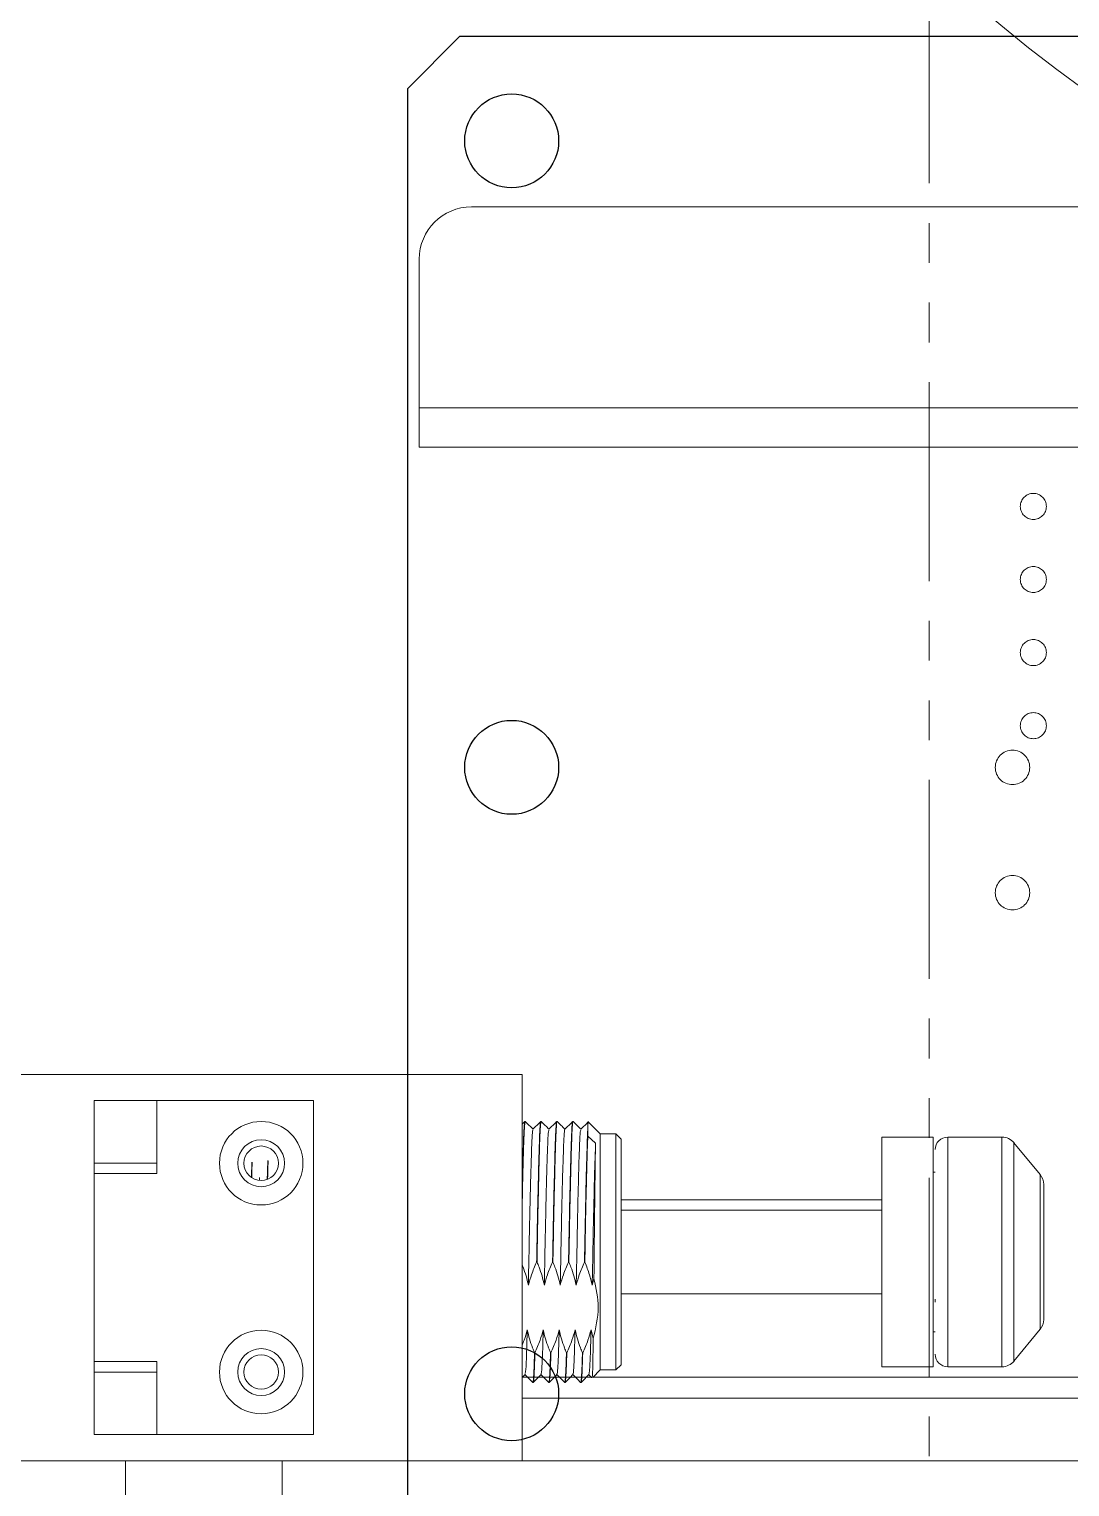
# Model space of a CAD drawing. Extents: x 500 to 100500, y -14500 to 21140.
# Drawn here: x 6310.2 to 6410, y -6456.9 to -6317.3 of the extents above; entities that cross this region are included whole.
import ezdxf

# ---------------------------------------------------------------- set-up
doc = ezdxf.new("R2010")
doc.units = 0
doc.linetypes.add('PHANTOM', pattern=[12.7, 6.35, -1.27, 1.27, -1.27, 1.27, -1.27])
doc.linetypes.add('SLD-Solid', pattern=[0])
doc.layers.get('0').update_dxf_attribs({"linetype": 'CONTINUOUS'})
doc.layers.add('D', color=7, linetype='CONTINUOUS')
doc.layers.add('MODEL', color=7, linetype='SLD-Solid', lineweight=15)

# ---------------------------------------------------------------- blocks, each defined once
blk = doc.blocks.new('KASDADS')
at = {"layer": 'MODEL', "color": 4}
for p, q in [((-52962.52, -66286.79, 21.36), (-53513.87, -66286.79, 21.36)), ((-53518.87, -66291.79, 21.36), (-53518.87, -66306.05, 21.36)), ((-53518.87, -66306.05, 21.36), (-53518.87, -66309.79, 21.36)), ((-52962.52, -66306.05, 21.36), (-53518.87, -66306.05, 21.36)), ((-53430.16, -66309.79, 21.36), (-53518.87, -66309.79, 21.36)), ((-53509.02, -66369.89, 21.36), (-53559.02, -66369.89, 21.36)), ((-53509.02, -66369.89, 21.36), (-53509.02, -66406.89, 21.36)), ((-53550.02, -66372.39, 21.36), (-53544.02, -66372.39, 21.36)), ((-53550.02, -66372.39, 21.36), (-53550.02, -66378.39, 21.36)), ((-53544.02, -66372.39, 21.36), (-53544.02, -66378.39, 21.36)), ((-53529.02, -66372.39, 21.36), (-53544.02, -66372.39, 21.36)), ((-53529.02, -66372.39, 21.36), (-53529.02, -66404.39, 21.36)), ((-53508.75, -66374.39, 21.36), (-53509.02, -66374.66, 21.36)), ((-53508.71, -66374.39, 21.36), (-53508.75, -66374.39, 21.36)), ((-53507.18, -66374.39, 21.36), (-53507.22, -66374.39, 21.36)), ((-53505.66, -66374.39, 21.36), (-53505.69, -66374.39, 21.36)), ((-53504.13, -66374.39, 21.36), (-53504.16, -66374.39, 21.36)), ((-53502.72, -66375.08, 21.36), (-53502.72, -66375.8, 21.36)), ((-53501.52, -66375.59, 21.36), (-53502.67, -66374.44, 21.36)), ((-53501.97, -66376.47, 21.36), (-53502.72, -66375.8, 21.36)), ((-53500.02, -66375.59, 21.36), (-53501.52, -66375.59, 21.36)), ((-53501.52, -66392.11, 21.36), (-53501.52, -66375.59, 21.36)), ((-53499.52, -66376.09, 21.36), (-53500.02, -66375.59, 21.36)), ((-53500.02, -66392.11, 21.36), (-53500.02, -66375.59, 21.36)), ((-53499.52, -66391.88, 21.36), (-53499.52, -66376.09, 21.36)), ((-53469.62, -66375.89, 21.36), (-53474.52, -66375.89, 21.36)), ((-53474.52, -66375.89, 21.36), (-53474.52, -66391.97, 21.36)), ((-53469.62, -66391.97, 21.36), (-53469.62, -66375.89, 21.36)), ((-53463.02, -66375.89, 21.36), (-53468.22, -66375.89, 21.36)), ((-53468.22, -66391.97, 21.36), (-53468.22, -66375.89, 21.36)), ((-53463.02, -66391.97, 21.36), (-53463.02, -66375.89, 21.36)), ((-53459.36, -66379.47, 21.36), (-53461.87, -66376.43, 21.36)), ((-53461.87, -66391.72, 21.36), (-53461.87, -66376.43, 21.36)), ((-53534.96, -66379.71, 21.36), (-53534.92, -66378.29, 21.36)), ((-53550.02, -66378.39, 21.36), (-53544.02, -66378.39, 21.36)), ((-53550.02, -66379.39, 21.36), (-53550.02, -66378.39, 21.36)), ((-53544.02, -66379.39, 21.36), (-53550.02, -66379.39, 21.36)), ((-53550.02, -66397.39, 21.36), (-53550.02, -66379.39, 21.36)), ((-53544.02, -66378.39, 21.36), (-53544.02, -66379.39, 21.36)), ((-53469.42, -66379.24, 21.36), (-53469.62, -66379.24, 21.36)), ((-53459.36, -66390.32, 21.36), (-53459.36, -66379.47, 21.36)), ((-53534.17, -66380, 21.36), (-53534.17, -66379.77, 21.36)), ((-53499.52, -66381.89, 21.36), (-53474.52, -66381.89, 21.36)), ((-53474.52, -66382.89, 21.36), (-53499.52, -66382.89, 21.36)), ((-53507.58, -66387.86, 21.36), (-53507.62, -66387.86, 21.36)), ((-53506.06, -66387.86, 21.36), (-53506.09, -66387.86, 21.36)), ((-53504.53, -66387.86, 21.36), (-53504.56, -66387.86, 21.36)), ((-53503, -66387.86, 21.36), (-53503.03, -66387.86, 21.36)), ((-53502.13, -66389.46, 21.36), (-53502.3, -66390.06, 21.36)), ((-53459.36, -66394.3, 21.36), (-53459.36, -66390.32, 21.36)), ((-53501.52, -66398.19, 21.36), (-53501.52, -66392.11, 21.36)), ((-53500.02, -66398.19, 21.36), (-53500.02, -66392.11, 21.36)), ((-53499.52, -66390.89, 21.36), (-53474.52, -66390.89, 21.36)), ((-53499.52, -66397.69, 21.36), (-53499.52, -66391.88, 21.36)), ((-53474.52, -66391.97, 21.36), (-53474.52, -66397.89, 21.36)), ((-53469.62, -66397.89, 21.36), (-53469.62, -66391.97, 21.36)), ((-53469.42, -66391.42, 21.36), (-53469.42, -66391.69, 21.36)), ((-53468.22, -66397.89, 21.36), (-53468.22, -66391.97, 21.36)), ((-53463.02, -66397.89, 21.36), (-53463.02, -66391.97, 21.36)), ((-53461.87, -66397.34, 21.36), (-53461.87, -66391.72, 21.36)), ((-53502.2, -66395.18, 21.36), (-53502.4, -66394.36, 21.36)), ((-53469.62, -66394.54, 21.36), (-53469.42, -66394.54, 21.36)), ((-53461.87, -66397.34, 21.36), (-53459.36, -66394.3, 21.36)), ((-53550.02, -66397.39, 21.36), (-53544.02, -66397.39, 21.36)), ((-53550.02, -66398.39, 21.36), (-53550.02, -66397.39, 21.36)), ((-53544.02, -66397.39, 21.36), (-53544.02, -66398.39, 21.36)), ((-53507.82, -66396.55, 21.36), (-53507.78, -66396.55, 21.36)), ((-53506.29, -66396.55, 21.36), (-53506.25, -66396.55, 21.36)), ((-53504.76, -66396.55, 21.36), (-53504.73, -66396.55, 21.36)), ((-53503.23, -66396.55, 21.36), (-53503.2, -66396.55, 21.36)), ((-53500.02, -66398.19, 21.36), (-53499.52, -66397.69, 21.36)), ((-53550.02, -66398.39, 21.36), (-53550.02, -66404.39, 21.36)), ((-53550.02, -66398.39, 21.36), (-53544.02, -66398.39, 21.36)), ((-53544.02, -66398.39, 21.36), (-53544.02, -66404.39, 21.36)), ((-53509.02, -66398.93, 21.36), (-53508.72, -66398.64, 21.36)), ((-53357.8, -66398.89, 21.36), (-53509.02, -66398.89, 21.36)), ((-53508.49, -66398.89, 21.36), (-53508.97, -66398.89, 21.36)), ((-53506.96, -66398.89, 21.36), (-53507.45, -66398.89, 21.36)), ((-53505.43, -66398.89, 21.36), (-53505.92, -66398.89, 21.36)), ((-53503.9, -66398.89, 21.36), (-53504.39, -66398.89, 21.36)), ((-53502.3, -66398.89, 21.36), (-53502.86, -66398.89, 21.36)), ((-53502.24, -66398.92, 21.36), (-53501.52, -66398.19, 21.36)), ((-53501.52, -66398.19, 21.36), (-53500.02, -66398.19, 21.36)), ((-53474.52, -66397.89, 21.36), (-53469.62, -66397.89, 21.36)), ((-53468.22, -66397.89, 21.36), (-53463.02, -66397.89, 21.36)), ((-53507.98, -66399.39, 21.36), (-53507.95, -66399.39, 21.36)), ((-53506.45, -66399.39, 21.36), (-53506.42, -66399.39, 21.36)), ((-53504.93, -66399.39, 21.36), (-53504.89, -66399.39, 21.36)), ((-53503.4, -66399.39, 21.36), (-53503.36, -66399.39, 21.36)), ((-53509.02, -66400.89, 21.36), (-53360.3, -66400.89, 21.36)), ((-53550.02, -66404.39, 21.36), (-53544.02, -66404.39, 21.36)), ((-53529.02, -66404.39, 21.36), (-53544.02, -66404.39, 21.36)), ((-53547.02, -66406.89, 21.36), (-53621.52, -66406.89, 21.36)), ((-53547.02, -66406.89, 21.36), (-53547.02, -66556.89, 21.36)), ((-53532.02, -66406.89, 21.36), (-53547.02, -66406.89, 21.36)), ((-53532.02, -66406.89, 21.36), (-53532.02, -66411.89, 21.36)), ((-52957.52, -66406.89, 21.36), (-53532.02, -66406.89, 21.36))]:
    blk.add_line(p, q, dxfattribs=at)
for centre, radius in [((-53534.02, -66378.39, 21.36), 4), ((-53534.02, -66378.39, 21.36), 2.25), ((-53534.02, -66378.39, 21.36), 1.65), ((-53534.02, -66398.39, 21.36), 4), ((-53534.02, -66398.39, 21.36), 2.25), ((-53534.02, -66398.39, 21.36), 1.65)]:
    blk.add_circle(centre, radius, dxfattribs=at)
for centre, radius, start, end in [((-53358.87, -66142.79, 21.36), 164, 90, 241.4079), ((-53513.87, -66291.79, 21.36), 5, 90, 180), ((-53468.22, -66377.09, 21.36), 1.2, 90, 180), ((-53463.02, -66377.39, 21.36), 1.5, 39.5226, 90), ((-53460.52, -66380.43, 21.36), 1.5, 0, 39.5226), ((-53460.52, -66393.35, 21.36), 1.5, 320.4774, 0), ((-53468.22, -66396.69, 21.36), 1.2, 180, 270), ((-53463.02, -66396.39, 21.36), 1.5, 270, 320.4774)]:
    blk.add_arc(centre, radius, start, end, dxfattribs=at)
for points, knots in [([(-53508.71, -66374.39, 21.36), (-53508.71, -66374.39, 21.36), (-53508.73, -66374.33, 21.36), (-53508.75, -66374.54, 21.36), (-53508.8, -66375.04, 21.36), (-53508.84, -66375.91, 21.36), (-53508.87, -66377.1, 21.36), (-53508.92, -66378.55, 21.36), (-53508.96, -66380.26, 21.36), (-53508.99, -66381.71, 21.36), (-53509.01, -66382.62, 21.36), (-53509.02, -66382.85, 21.36)], [0, 0, 0, 0, 0.000419, 0.138369, 0.272438, 0.410395, 0.544456, 0.682404, 0.816464, 0.954412, 1, 1, 1, 1]), ([(-53509.02, -66381.29, 21.36), (-53509, -66380.76, 21.36), (-53508.98, -66379.6, 21.36), (-53508.94, -66378.06, 21.36), (-53508.89, -66376.68, 21.36), (-53508.86, -66375.6, 21.36), (-53508.82, -66374.84, 21.36), (-53508.78, -66374.44, 21.36), (-53508.76, -66374.44, 21.36), (-53508.75, -66374.43, 21.36)], [0, 0, 0, 0, 0.13303, 0.29059, 0.443717, 0.601285, 0.754403, 0.91196, 1, 1, 1, 1]), ([(-53507.97, -66375.13, 21.36), (-53508.09, -66375.01, 21.36), (-53508.34, -66374.76, 21.36), (-53508.58, -66374.52, 21.36), (-53508.71, -66374.39, 21.36)], [0, 0, 0, 0, 0.496262, 1, 1, 1, 1]), ([(-53508.41, -66390.06, 21.36), (-53508.39, -66388.86, 21.36), (-53508.34, -66386.41, 21.36), (-53508.26, -66382.6, 21.36), (-53508.18, -66379.47, 21.36), (-53508.11, -66377.24, 21.36), (-53508.06, -66375.88, 21.36), (-53508.01, -66375.18, 21.36), (-53507.98, -66375.22, 21.36), (-53507.97, -66375.23, 21.36)], [0, 0, 0, 0, 0.16885, 0.348009, 0.533264, 0.670373, 0.802646, 0.938992, 1, 1, 1, 1]), ([(-53507.22, -66374.39, 21.36), (-53507.35, -66374.52, 21.36), (-53507.6, -66374.76, 21.36), (-53507.85, -66375.01, 21.36), (-53507.97, -66375.14, 21.36)], [0, 0, 0, 0, 0.5, 1, 1, 1, 1]), ([(-53507.62, -66387.86, 21.36), (-53507.6, -66387.09, 21.36), (-53507.58, -66385.63, 21.36), (-53507.54, -66383.49, 21.36), (-53507.49, -66381.51, 21.36), (-53507.45, -66379.68, 21.36), (-53507.41, -66378.06, 21.36), (-53507.37, -66376.68, 21.36), (-53507.33, -66375.6, 21.36), (-53507.29, -66374.84, 21.36), (-53507.25, -66374.44, 21.36), (-53507.23, -66374.44, 21.36), (-53507.22, -66374.43, 21.36)], [0, 0, 0, 0, 0.113076, 0.215124, 0.320132, 0.422183, 0.527193, 0.62925, 0.734265, 0.836315, 0.941323, 1, 1, 1, 1]), ([(-53507.18, -66374.41, 21.36), (-53507.18, -66374.4, 21.36), (-53507.2, -66374.33, 21.36), (-53507.23, -66374.53, 21.36), (-53507.27, -66375.04, 21.36), (-53507.31, -66375.91, 21.36), (-53507.35, -66377.1, 21.36), (-53507.39, -66378.55, 21.36), (-53507.43, -66380.26, 21.36), (-53507.47, -66382.13, 21.36), (-53507.52, -66384.16, 21.36), (-53507.55, -66386.09, 21.36), (-53507.57, -66387.33, 21.36), (-53507.58, -66387.86, 21.36)], [0, 0, 0, 0, 0.0126993, 0.1152061, 0.2148288, 0.3173411, 0.4169578, 0.5194629, 0.6190794, 0.7215851, 0.8212081, 0.9237208, 1, 1, 1, 1]), ([(-53506.44, -66375.13, 21.36), (-53506.56, -66375.01, 21.36), (-53506.81, -66374.76, 21.36), (-53507.05, -66374.52, 21.36), (-53507.18, -66374.39, 21.36)], [0, 0, 0, 0, 0.496262, 1, 1, 1, 1]), ([(-53506.88, -66390.06, 21.36), (-53506.86, -66388.8, 21.36), (-53506.81, -66386.3, 21.36), (-53506.74, -66382.78, 21.36), (-53506.67, -66379.92, 21.36), (-53506.6, -66377.76, 21.36), (-53506.55, -66376.2, 21.36), (-53506.49, -66375.29, 21.36), (-53506.46, -66375.24, 21.36), (-53506.44, -66375.21, 21.36)], [0, 0, 0, 0, 0.1770443, 0.3545744, 0.4937701, 0.6318949, 0.7649332, 0.8996132, 1, 1, 1, 1]), ([(-53505.7, -66374.39, 21.36), (-53505.82, -66374.52, 21.36), (-53506.07, -66374.76, 21.36), (-53506.32, -66375.01, 21.36), (-53506.44, -66375.14, 21.36)], [0, 0, 0, 0, 0.5, 1, 1, 1, 1]), ([(-53506.09, -66387.86, 21.36), (-53506.08, -66387.09, 21.36), (-53506.05, -66385.63, 21.36), (-53506.01, -66383.49, 21.36), (-53505.97, -66381.51, 21.36), (-53505.92, -66379.68, 21.36), (-53505.88, -66378.06, 21.36), (-53505.84, -66376.68, 21.36), (-53505.8, -66375.6, 21.36), (-53505.76, -66374.84, 21.36), (-53505.72, -66374.43, 21.36), (-53505.7, -66374.43, 21.36), (-53505.69, -66374.43, 21.36)], [0, 0, 0, 0, 0.111769, 0.212638, 0.316433, 0.417304, 0.521101, 0.621977, 0.725779, 0.82665, 0.930444, 1, 1, 1, 1]), ([(-53505.66, -66374.39, 21.36), (-53505.66, -66374.39, 21.36), (-53505.67, -66374.33, 21.36), (-53505.7, -66374.54, 21.36), (-53505.74, -66375.04, 21.36), (-53505.78, -66375.91, 21.36), (-53505.82, -66377.1, 21.36), (-53505.86, -66378.55, 21.36), (-53505.9, -66380.26, 21.36), (-53505.95, -66382.13, 21.36), (-53505.99, -66384.16, 21.36), (-53506.02, -66386.09, 21.36), (-53506.05, -66387.33, 21.36), (-53506.06, -66387.86, 21.36)], [0, 0, 0, 0, 0.000315, 0.104108, 0.20498, 0.308778, 0.409644, 0.513435, 0.614301, 0.718093, 0.818965, 0.922764, 1, 1, 1, 1]), ([(-53504.91, -66375.13, 21.36), (-53505.03, -66375.01, 21.36), (-53505.28, -66374.76, 21.36), (-53505.53, -66374.52, 21.36), (-53505.65, -66374.39, 21.36)], [0, 0, 0, 0, 0.496262, 1, 1, 1, 1]), ([(-53505.36, -66390.06, 21.36), (-53505.35, -66389.72, 21.36), (-53505.32, -66388.46, 21.36), (-53505.28, -66386.18, 21.36), (-53505.22, -66383.31, 21.36), (-53505.16, -66380.62, 21.36), (-53505.09, -66378.32, 21.36), (-53505.03, -66376.56, 21.36), (-53504.98, -66375.5, 21.36), (-53504.94, -66375.04, 21.36), (-53504.91, -66375.14, 21.36), (-53504.91, -66375.14, 21.36)], [0, 0, 0, 0, 0.048572, 0.181944, 0.316149, 0.454804, 0.593642, 0.72836, 0.861302, 0.999348, 1, 1, 1, 1]), ([(-53504.17, -66374.39, 21.36), (-53504.29, -66374.52, 21.36), (-53504.54, -66374.76, 21.36), (-53504.79, -66375.01, 21.36), (-53504.91, -66375.14, 21.36)], [0, 0, 0, 0, 0.49998, 1, 1, 1, 1]), ([(-53504.56, -66387.86, 21.36), (-53504.55, -66387.09, 21.36), (-53504.52, -66385.63, 21.36), (-53504.48, -66383.49, 21.36), (-53504.44, -66381.51, 21.36), (-53504.39, -66379.68, 21.36), (-53504.35, -66378.06, 21.36), (-53504.31, -66376.68, 21.36), (-53504.27, -66375.6, 21.36), (-53504.23, -66374.84, 21.36), (-53504.2, -66374.43, 21.36), (-53504.17, -66374.43, 21.36), (-53504.16, -66374.43, 21.36)], [0, 0, 0, 0, 0.111769, 0.212638, 0.316433, 0.417304, 0.521101, 0.621977, 0.725779, 0.82665, 0.930444, 1, 1, 1, 1]), ([(-53504.13, -66374.39, 21.36), (-53504.13, -66374.39, 21.36), (-53504.14, -66374.33, 21.36), (-53504.17, -66374.54, 21.36), (-53504.21, -66375.04, 21.36), (-53504.25, -66375.91, 21.36), (-53504.29, -66377.1, 21.36), (-53504.33, -66378.55, 21.36), (-53504.37, -66380.26, 21.36), (-53504.42, -66382.13, 21.36), (-53504.46, -66384.16, 21.36), (-53504.49, -66386.09, 21.36), (-53504.52, -66387.33, 21.36), (-53504.53, -66387.86, 21.36)], [0, 0, 0, 0, 0.000315, 0.104108, 0.20498, 0.308778, 0.409644, 0.513435, 0.614301, 0.718093, 0.818965, 0.922764, 1, 1, 1, 1]), ([(-53503.38, -66375.13, 21.36), (-53503.5, -66375.01, 21.36), (-53503.75, -66374.76, 21.36), (-53504, -66374.52, 21.36), (-53504.12, -66374.39, 21.36)], [0, 0, 0, 0, 0.496242, 1, 1, 1, 1]), ([(-53503.83, -66390.06, 21.36), (-53503.81, -66389.07, 21.36), (-53503.76, -66387.13, 21.36), (-53503.71, -66384.02, 21.36), (-53503.64, -66381.01, 21.36), (-53503.57, -66378.36, 21.36), (-53503.5, -66376.43, 21.36), (-53503.44, -66375.31, 21.36), (-53503.4, -66375.26, 21.36), (-53503.39, -66375.23, 21.36)], [0, 0, 0, 0, 0.140095, 0.277302, 0.432438, 0.588686, 0.739925, 0.890374, 1, 1, 1, 1]), ([(-53502.64, -66374.39, 21.36), (-53502.76, -66374.52, 21.36), (-53503.01, -66374.76, 21.36), (-53503.26, -66375.01, 21.36), (-53503.39, -66375.14, 21.36)], [0, 0, 0, 0, 0.5, 1, 1, 1, 1]), ([(-53503.03, -66387.86, 21.36), (-53503.02, -66387.09, 21.36), (-53502.99, -66385.63, 21.36), (-53502.95, -66383.49, 21.36), (-53502.91, -66381.51, 21.36), (-53502.87, -66379.68, 21.36), (-53502.82, -66378.06, 21.36), (-53502.78, -66376.68, 21.36), (-53502.75, -66375.69, 21.36), (-53502.73, -66375.25, 21.36), (-53502.72, -66375.08, 21.36)], [0, 0, 0, 0, 0.140068, 0.266476, 0.396549, 0.52296, 0.653037, 0.779455, 0.909538, 1, 1, 1, 1]), ([(-53502.72, -66375.08, 21.36), (-53502.71, -66374.86, 21.36), (-53502.7, -66374.49, 21.36), (-53502.68, -66374.47, 21.36), (-53502.68, -66374.46, 21.36)], [0, 0, 0, 0, 0.587788, 1, 1, 1, 1]), ([(-53503, -66387.86, 21.36), (-53502.98, -66387.09, 21.36), (-53502.96, -66385.63, 21.36), (-53502.92, -66383.49, 21.36), (-53502.88, -66381.51, 21.36), (-53502.83, -66379.68, 21.36), (-53502.78, -66377.58, 21.36), (-53502.74, -66376.5, 21.36), (-53502.72, -66375.8, 21.36)], [0, 0, 0, 0, 0.157875, 0.300354, 0.446964, 0.589446, 0.73606, 1, 1, 1, 1]), ([(-53501.97, -66376.47, 21.36), (-53501.98, -66376.89, 21.36), (-53502.02, -66377.75, 21.36), (-53502.08, -66379.87, 21.36), (-53502.15, -66382.79, 21.36), (-53502.22, -66386.46, 21.36), (-53502.27, -66388.86, 21.36), (-53502.3, -66390.06, 21.36)], [0, 0, 0, 0, 0.153254, 0.311725, 0.546241, 0.772862, 1, 1, 1, 1]), ([(-53501.97, -66376.47, 21.36), (-53501.98, -66376.86, 21.36), (-53502, -66377.91, 21.36), (-53502.03, -66380.54, 21.36), (-53502.08, -66384.25, 21.36), (-53502.11, -66387.36, 21.36), (-53502.12, -66389.06, 21.36), (-53502.13, -66389.46, 21.36)], [0, 0, 0, 0, 0.1493906, 0.4068614, 0.6643328, 0.9217855, 1, 1, 1, 1]), ([(-53534.89, -66378.28, 21.36), (-53534.89, -66378.39, 21.36), (-53534.9, -66378.81, 21.36), (-53534.92, -66379.34, 21.36), (-53534.93, -66379.73, 21.36)], [0, 0, 0, 0, 0.25325, 1, 1, 1, 1]), ([(-53533.44, -66379.9, 21.36), (-53533.44, -66379.84, 21.36), (-53533.42, -66379.18, 21.36), (-53533.4, -66378.63, 21.36), (-53533.39, -66378.13, 21.36)], [0, 0, 0, 0, 0.089354, 1, 1, 1, 1]), ([(-53533.36, -66378.17, 21.36), (-53533.36, -66378.31, 21.36), (-53533.38, -66378.82, 21.36), (-53533.39, -66379.44, 21.36), (-53533.4, -66379.89, 21.36)], [0, 0, 0, 0, 0.282398, 1, 1, 1, 1]), ([(-53459.02, -66389.88, 21.36), (-53459.02, -66389.12, 21.36), (-53459.02, -66387.95, 21.36), (-53459.02, -66386.24, 21.36), (-53459.02, -66384.94, 21.36), (-53459.02, -66383.71, 21.36), (-53459.02, -66382.32, 21.36), (-53459.02, -66381.04, 21.36), (-53459.02, -66380.43, 21.36), (-53459.02, -66380.46, 21.36), (-53459.02, -66380.46, 21.36)], [0, 0, 0, 0, 0.183414, 0.282148, 0.382978, 0.483808, 0.582542, 0.765956, 0.949369, 1, 1, 1, 1]), ([(-53508.41, -66390.06, 21.36), (-53508.32, -66389.73, 21.36), (-53508.16, -66389.19, 21.36), (-53507.88, -66388.46, 21.36), (-53507.71, -66388.06, 21.36), (-53507.62, -66387.86, 21.36)], [0, 0, 0, 0, 0.440718, 0.720095, 1, 1, 1, 1]), ([(-53507.58, -66387.86, 21.36), (-53507.52, -66388.02, 21.36), (-53507.34, -66388.46, 21.36), (-53507.09, -66389.19, 21.36), (-53506.95, -66389.77, 21.36), (-53506.88, -66390.06, 21.36)], [0, 0, 0, 0, 0.222516, 0.610331, 1, 1, 1, 1]), ([(-53506.88, -66390.06, 21.36), (-53506.79, -66389.73, 21.36), (-53506.64, -66389.19, 21.36), (-53506.36, -66388.46, 21.36), (-53506.18, -66388.06, 21.36), (-53506.09, -66387.86, 21.36)], [0, 0, 0, 0, 0.440715, 0.720097, 1, 1, 1, 1]), ([(-53506.06, -66387.86, 21.36), (-53505.99, -66388.02, 21.36), (-53505.81, -66388.46, 21.36), (-53505.56, -66389.19, 21.36), (-53505.42, -66389.77, 21.36), (-53505.36, -66390.06, 21.36)], [0, 0, 0, 0, 0.222508, 0.610331, 1, 1, 1, 1]), ([(-53505.36, -66390.06, 21.36), (-53505.26, -66389.73, 21.36), (-53505.11, -66389.19, 21.36), (-53504.83, -66388.46, 21.36), (-53504.65, -66388.06, 21.36), (-53504.56, -66387.86, 21.36)], [0, 0, 0, 0, 0.440718, 0.720095, 1, 1, 1, 1]), ([(-53504.53, -66387.86, 21.36), (-53504.46, -66388.02, 21.36), (-53504.28, -66388.46, 21.36), (-53504.03, -66389.19, 21.36), (-53503.9, -66389.77, 21.36), (-53503.83, -66390.06, 21.36)], [0, 0, 0, 0, 0.222515, 0.610328, 1, 1, 1, 1]), ([(-53503.83, -66390.06, 21.36), (-53503.73, -66389.73, 21.36), (-53503.58, -66389.19, 21.36), (-53503.3, -66388.46, 21.36), (-53503.12, -66388.06, 21.36), (-53503.03, -66387.86, 21.36)], [0, 0, 0, 0, 0.440718, 0.720095, 1, 1, 1, 1]), ([(-53502.3, -66390.06, 21.36), (-53502.38, -66389.72, 21.36), (-53502.51, -66389.19, 21.36), (-53502.76, -66388.46, 21.36), (-53502.92, -66388.06, 21.36), (-53503, -66387.86, 21.36)], [0, 0, 0, 0, 0.445387, 0.722408, 1, 1, 1, 1]), ([(-53509.02, -66388.1, 21.36), (-53508.98, -66388.18, 21.36), (-53508.84, -66388.54, 21.36), (-53508.62, -66389.19, 21.36), (-53508.48, -66389.77, 21.36), (-53508.41, -66390.06, 21.36)], [0, 0, 0, 0, 0.125789, 0.56185, 1, 1, 1, 1]), ([(-53502.13, -66389.46, 21.36), (-53501.92, -66390.37, 21.36), (-53501.49, -66392.28, 21.36), (-53501.96, -66394.19, 21.36), (-53502.2, -66395.18, 21.36)], [0, 0, 0, 0, 0.479922, 1, 1, 1, 1]), ([(-53459.02, -66393.32, 21.36), (-53459.02, -66393.32, 21.36), (-53459.02, -66393.34, 21.36), (-53459.02, -66393.09, 21.36), (-53459.02, -66392.57, 21.36), (-53459.02, -66391.6, 21.36), (-53459.02, -66390.56, 21.36), (-53459.02, -66389.88, 21.36)], [0, 0, 0, 0, 0.090436, 0.279996, 0.469559, 0.655181, 1, 1, 1, 1]), ([(-53508.52, -66394.36, 21.36), (-53508.61, -66394.68, 21.36), (-53508.75, -66395.19, 21.36), (-53508.95, -66395.69, 21.36), (-53509.02, -66395.86, 21.36)], [0, 0, 0, 0, 0.6473502, 1, 1, 1, 1]), ([(-53508.52, -66394.36, 21.36), (-53508.54, -66395.19, 21.36), (-53508.59, -66396.86, 21.36), (-53508.65, -66398.35, 21.36), (-53508.7, -66398.47, 21.36), (-53508.72, -66398.52, 21.36)], [0, 0, 0, 0, 0.348214, 0.694351, 1, 1, 1, 1]), ([(-53507.82, -66396.55, 21.36), (-53507.88, -66396.39, 21.36), (-53508.06, -66395.95, 21.36), (-53508.31, -66395.22, 21.36), (-53508.45, -66394.65, 21.36), (-53508.52, -66394.36, 21.36)], [0, 0, 0, 0, 0.222511, 0.610328, 1, 1, 1, 1]), ([(-53506.99, -66394.36, 21.36), (-53507.08, -66394.68, 21.36), (-53507.24, -66395.22, 21.36), (-53507.52, -66395.95, 21.36), (-53507.69, -66396.35, 21.36), (-53507.78, -66396.55, 21.36)], [0, 0, 0, 0, 0.440711, 0.720093, 1, 1, 1, 1]), ([(-53506.99, -66394.36, 21.36), (-53507.01, -66395.2, 21.36), (-53507.06, -66396.9, 21.36), (-53507.13, -66398.36, 21.36), (-53507.17, -66398.49, 21.36), (-53507.2, -66398.55, 21.36)], [0, 0, 0, 0, 0.354036, 0.706623, 1, 1, 1, 1]), ([(-53506.29, -66396.55, 21.36), (-53506.35, -66396.39, 21.36), (-53506.53, -66395.95, 21.36), (-53506.78, -66395.22, 21.36), (-53506.92, -66394.65, 21.36), (-53506.99, -66394.36, 21.36)], [0, 0, 0, 0, 0.2225172, 0.6103258, 1, 1, 1, 1]), ([(-53505.46, -66394.36, 21.36), (-53505.55, -66394.68, 21.36), (-53505.71, -66395.22, 21.36), (-53505.99, -66395.95, 21.36), (-53506.17, -66396.35, 21.36), (-53506.25, -66396.55, 21.36)], [0, 0, 0, 0, 0.440718, 0.720093, 1, 1, 1, 1]), ([(-53505.46, -66394.36, 21.36), (-53505.48, -66395.07, 21.36), (-53505.52, -66396.47, 21.36), (-53505.57, -66397.84, 21.36), (-53505.63, -66398.59, 21.36), (-53505.66, -66398.55, 21.36), (-53505.67, -66398.54, 21.36)], [0, 0, 0, 0, 0.289142, 0.569698, 0.861124, 1, 1, 1, 1]), ([(-53504.76, -66396.55, 21.36), (-53504.83, -66396.39, 21.36), (-53505, -66395.95, 21.36), (-53505.25, -66395.22, 21.36), (-53505.39, -66394.65, 21.36), (-53505.46, -66394.36, 21.36)], [0, 0, 0, 0, 0.2225172, 0.6103258, 1, 1, 1, 1]), ([(-53503.93, -66394.36, 21.36), (-53504.03, -66394.68, 21.36), (-53504.18, -66395.22, 21.36), (-53504.46, -66395.95, 21.36), (-53504.64, -66396.35, 21.36), (-53504.73, -66396.55, 21.36)], [0, 0, 0, 0, 0.440718, 0.720101, 1, 1, 1, 1]), ([(-53503.93, -66394.36, 21.36), (-53503.95, -66394.92, 21.36), (-53503.99, -66396.27, 21.36), (-53504.04, -66397.76, 21.36), (-53504.1, -66398.61, 21.36), (-53504.13, -66398.55, 21.36), (-53504.14, -66398.53, 21.36)], [0, 0, 0, 0, 0.228545, 0.54394, 0.871347, 1, 1, 1, 1]), ([(-53503.23, -66396.55, 21.36), (-53503.3, -66396.39, 21.36), (-53503.48, -66395.95, 21.36), (-53503.73, -66395.22, 21.36), (-53503.86, -66394.65, 21.36), (-53503.93, -66394.36, 21.36)], [0, 0, 0, 0, 0.222518, 0.610329, 1, 1, 1, 1]), ([(-53502.4, -66394.36, 21.36), (-53502.5, -66394.68, 21.36), (-53502.65, -66395.22, 21.36), (-53502.93, -66395.95, 21.36), (-53503.11, -66396.35, 21.36), (-53503.2, -66396.55, 21.36)], [0, 0, 0, 0, 0.440711, 0.720093, 1, 1, 1, 1]), ([(-53502.4, -66394.36, 21.36), (-53502.43, -66395.18, 21.36), (-53502.47, -66396.81, 21.36), (-53502.54, -66398.31, 21.36), (-53502.59, -66398.5, 21.36), (-53502.61, -66398.6, 21.36)], [0, 0, 0, 0, 0.340274, 0.677705, 1, 1, 1, 1]), ([(-53502.2, -66395.18, 21.36), (-53502.2, -66395.71, 21.36), (-53502.22, -66396.71, 21.36), (-53502.24, -66397.78, 21.36), (-53502.26, -66398.72, 21.36), (-53502.28, -66398.81, 21.36), (-53502.29, -66398.86, 21.36)], [0, 0, 0, 0, 0.238008, 0.444749, 0.657471, 1, 1, 1, 1]), ([(-53507.98, -66399.35, 21.36), (-53507.98, -66399.36, 21.36), (-53507.96, -66399.41, 21.36), (-53507.93, -66399.13, 21.36), (-53507.88, -66398.5, 21.36), (-53507.85, -66397.62, 21.36), (-53507.83, -66396.87, 21.36), (-53507.82, -66396.55, 21.36)], [0, 0, 0, 0, 0.0750897, 0.3239821, 0.5658767, 0.8147866, 1, 1, 1, 1]), ([(-53507.78, -66396.55, 21.36), (-53507.8, -66397.01, 21.36), (-53507.82, -66397.87, 21.36), (-53507.86, -66398.74, 21.36), (-53507.9, -66399.27, 21.36), (-53507.93, -66399.34, 21.36), (-53507.94, -66399.37, 21.36)], [0, 0, 0, 0, 0.276353, 0.525754, 0.782386, 1, 1, 1, 1]), ([(-53506.45, -66399.35, 21.36), (-53506.45, -66399.36, 21.36), (-53506.43, -66399.41, 21.36), (-53506.4, -66399.13, 21.36), (-53506.36, -66398.5, 21.36), (-53506.32, -66397.62, 21.36), (-53506.3, -66396.87, 21.36), (-53506.29, -66396.55, 21.36)], [0, 0, 0, 0, 0.07509, 0.323982, 0.565877, 0.814786, 1, 1, 1, 1]), ([(-53506.25, -66396.55, 21.36), (-53506.27, -66397.01, 21.36), (-53506.29, -66397.87, 21.36), (-53506.34, -66398.74, 21.36), (-53506.38, -66399.27, 21.36), (-53506.4, -66399.34, 21.36), (-53506.42, -66399.37, 21.36)], [0, 0, 0, 0, 0.276353, 0.525754, 0.782386, 1, 1, 1, 1]), ([(-53504.93, -66399.35, 21.36), (-53504.92, -66399.36, 21.36), (-53504.9, -66399.41, 21.36), (-53504.87, -66399.13, 21.36), (-53504.83, -66398.5, 21.36), (-53504.79, -66397.62, 21.36), (-53504.77, -66396.87, 21.36), (-53504.76, -66396.55, 21.36)], [0, 0, 0, 0, 0.07509, 0.323982, 0.565877, 0.814786, 1, 1, 1, 1]), ([(-53504.73, -66396.55, 21.36), (-53504.74, -66397.01, 21.36), (-53504.77, -66397.87, 21.36), (-53504.81, -66398.74, 21.36), (-53504.85, -66399.27, 21.36), (-53504.87, -66399.34, 21.36), (-53504.89, -66399.37, 21.36)], [0, 0, 0, 0, 0.276353, 0.525754, 0.782386, 1, 1, 1, 1]), ([(-53503.4, -66399.35, 21.36), (-53503.39, -66399.36, 21.36), (-53503.37, -66399.41, 21.36), (-53503.34, -66399.13, 21.36), (-53503.3, -66398.5, 21.36), (-53503.26, -66397.62, 21.36), (-53503.24, -66396.87, 21.36), (-53503.23, -66396.55, 21.36)], [0, 0, 0, 0, 0.0750897, 0.3239821, 0.5658767, 0.8147866, 1, 1, 1, 1]), ([(-53503.2, -66396.55, 21.36), (-53503.21, -66397.01, 21.36), (-53503.24, -66397.87, 21.36), (-53503.28, -66398.74, 21.36), (-53503.32, -66399.27, 21.36), (-53503.35, -66399.34, 21.36), (-53503.36, -66399.37, 21.36)], [0, 0, 0, 0, 0.276353, 0.525754, 0.782386, 1, 1, 1, 1]), ([(-53508.73, -66398.64, 21.36), (-53508.61, -66398.77, 21.36), (-53508.36, -66399.01, 21.36), (-53508.11, -66399.26, 21.36), (-53507.99, -66399.39, 21.36)], [0, 0, 0, 0, 0.496535, 1, 1, 1, 1]), ([(-53507.94, -66399.39, 21.36), (-53507.82, -66399.26, 21.36), (-53507.57, -66399.01, 21.36), (-53507.32, -66398.76, 21.36), (-53507.2, -66398.64, 21.36)], [0, 0, 0, 0, 0.500002, 1, 1, 1, 1]), ([(-53507.2, -66398.64, 21.36), (-53507.08, -66398.77, 21.36), (-53506.83, -66399.01, 21.36), (-53506.58, -66399.26, 21.36), (-53506.46, -66399.39, 21.36)], [0, 0, 0, 0, 0.496535, 1, 1, 1, 1]), ([(-53506.42, -66399.39, 21.36), (-53506.29, -66399.26, 21.36), (-53506.04, -66399.01, 21.36), (-53505.79, -66398.76, 21.36), (-53505.67, -66398.64, 21.36)], [0, 0, 0, 0, 0.500002, 1, 1, 1, 1]), ([(-53505.67, -66398.64, 21.36), (-53505.55, -66398.77, 21.36), (-53505.3, -66399.01, 21.36), (-53505.06, -66399.26, 21.36), (-53504.93, -66399.39, 21.36)], [0, 0, 0, 0, 0.496515, 1, 1, 1, 1]), ([(-53504.89, -66399.39, 21.36), (-53504.76, -66399.26, 21.36), (-53504.51, -66399.01, 21.36), (-53504.26, -66398.76, 21.36), (-53504.14, -66398.64, 21.36)], [0, 0, 0, 0, 0.500002, 1, 1, 1, 1]), ([(-53504.15, -66398.64, 21.36), (-53504.02, -66398.77, 21.36), (-53503.77, -66399.01, 21.36), (-53503.53, -66399.26, 21.36), (-53503.4, -66399.39, 21.36)], [0, 0, 0, 0, 0.496535, 1, 1, 1, 1]), ([(-53503.36, -66399.39, 21.36), (-53503.23, -66399.26, 21.36), (-53502.98, -66399.01, 21.36), (-53502.74, -66398.76, 21.36), (-53502.61, -66398.64, 21.36)], [0, 0, 0, 0, 0.500002, 1, 1, 1, 1]), ([(-53502.62, -66398.64, 21.36), (-53502.53, -66398.73, 21.36), (-53502.43, -66398.83, 21.36), (-53502.34, -66398.92, 21.36), (-53502.33, -66398.93, 21.36)], [0, 0, 0, 0, 0.915764, 1, 1, 1, 1])]:
    blk.add_open_spline(points, degree=3, knots=knots, dxfattribs=at)
blk = doc.blocks.new('KA$C100bd9fb')
at = {"color": 60, "linetype": 'PHANTOM', "lineweight": 18, "ltscale": 3}
blk.add_line((25, 205, 21.36), (25, 0, 21.36), dxfattribs=at)
for centre, radius in [((35, 155, 21.36), 1.25), ((35, 148, 21.36), 1.25), ((35, 141, 21.36), 1.25), ((35, 134, 21.36), 1.25), ((33, 130, 21.36), 1.65), ((33, 118, 21.36), 1.65)]:
    blk.add_circle(centre, radius, dxfattribs=at)
blk = doc.blocks.new('KJG24hsdg')
at = {"color": 1, "linetype": 'Continuous', "lineweight": 25}
for p, q in [((-18295.42, -19562.27), (-18300.42, -19567.27)), ((-18230.42, -19562.27), (-18295.42, -19562.27)), ((-18300.42, -19567.27), (-18300.42, -19757.27))]:
    blk.add_line(p, q, dxfattribs=at)
for centre in [(-18290.42, -19572.27), (-18290.42, -19632.27), (-18290.42, -19692.27)]:
    blk.add_circle(centre, 4.5, dxfattribs=at)

msp = doc.modelspace()

# ---------------------------------------------------------------- block references
at = {"layer": 'D', "color": 0}
msp.add_blockref('KA$C100bd9fb', (6371.5, -6518.04, -31.83), dxfattribs=at)
at = {"layer": 'D', "color": 1}
msp.add_blockref('KASDADS', (59866.51, 59952.44, -97.17), dxfattribs=at)
at = {"layer": 'D'}
msp.add_blockref('KJG24hsdg', (24646.92, 13244.24, -10.47), dxfattribs=at)

doc.saveas('drawing.dxf')
